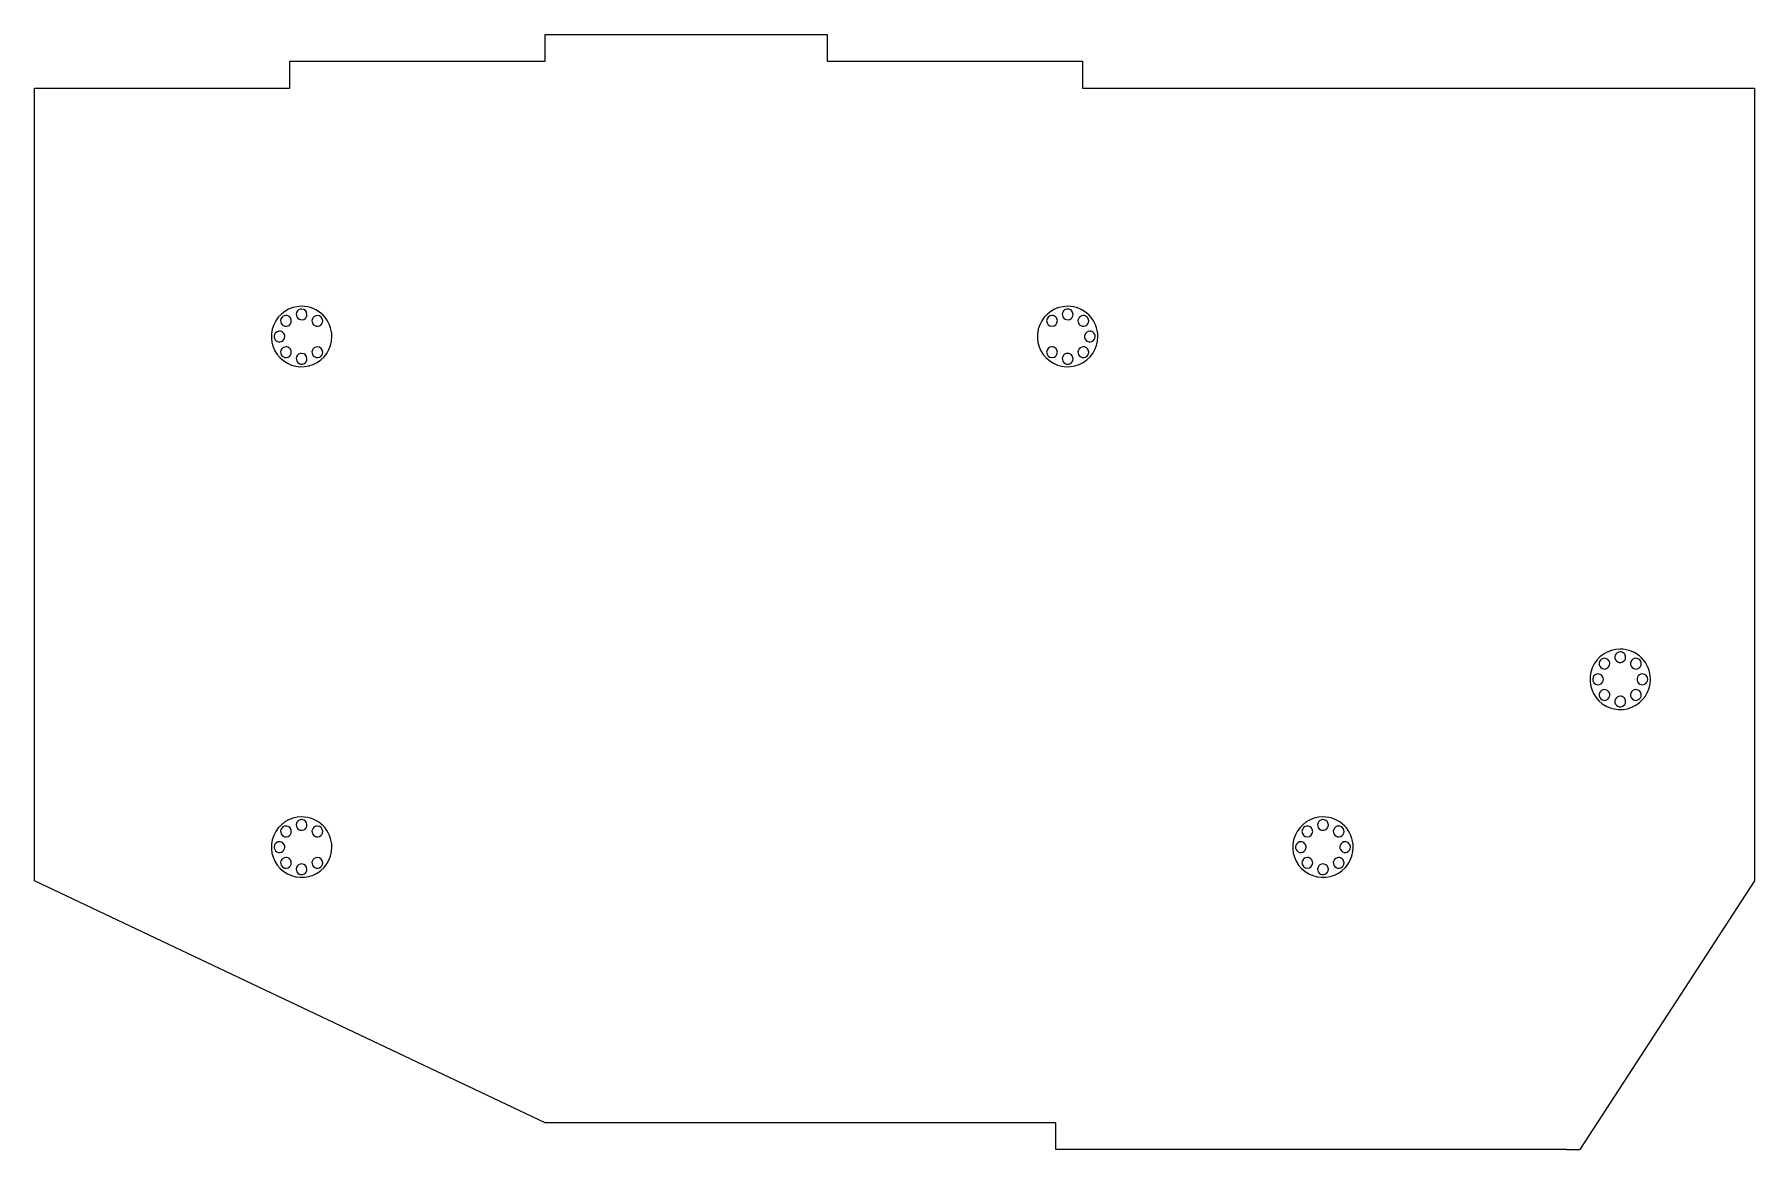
# Model space of a CAD drawing. Header units: millimetres. Extents: x 0 to 128, y 0 to 83.
import ezdxf

# ---------------------------------------------------------------- set-up
doc = ezdxf.new("R2010")
doc.units = ezdxf.units.MM
doc.layers.get('0').update_dxf_attribs({"linetype": 'CONTINUOUS'})

msp = doc.modelspace()

# ---------------------------------------------------------------- linework, layer by layer
at = {"color": 7}
for points in [[(38.025, 81.0076), (38.025, 83.0076), (59.025, 83.0076)], [(59.025, 83.0076), (59.025, 81.0076)], [(19.025, 79.0076), (19.025, 81.0076)], [(19.025, 81.0076), (38.025, 81.0076)], [(59.025, 81.0076), (78.025, 81.0076)], [(78.025, 81.0076), (78.025, 79.0076)], [(38.025, 2.0076), (0.025, 20.0076), (0.025, 79.0076)], [(0.025, 79.0076), (19.025, 79.0076)], [(78.025, 79.0076), (128.025, 79.0076)], [(128.025, 79.0076), (128.025, 20.0076)], [(128.025, 20.0076), (115.025, 0.0076)], [(76.025, 2.0076), (38.025, 2.0076)], [(76.025, 0.0076), (76.025, 2.0076)], [(114.025, 0.0076), (76.025, 0.0076)], [(114.025, 0.0076), (115.025, 0.0076)]]:
    msp.add_lwpolyline(points, dxfattribs=at)
for points in [[(19.9088, 62.7689)], [(76.9088, 62.7689)], [(18.7421, 62.0856)], [(19.9088, 62.5689)], [(21.0755, 62.0856)], [(75.7421, 62.0856)], [(76.9088, 62.5689)], [(78.0755, 62.0856)], [(18.2588, 60.9189)], [(78.5588, 60.9189)], [(18.7421, 59.7522)], [(19.9088, 59.2689)], [(21.0755, 59.7522)], [(75.7421, 59.7522)], [(76.9088, 59.2689)], [(78.0755, 59.7522)], [(118.025, 37.2576)], [(116.8583, 36.5743)], [(118.025, 37.0576)], [(119.1917, 36.5743)], [(116.375, 35.4076)], [(119.675, 35.4076)], [(116.8583, 34.2409)], [(118.025, 33.7576)], [(119.1917, 34.2409)], [(19.9088, 24.7689)], [(19.9088, 24.5689)], [(95.9088, 24.7689)], [(95.9088, 24.5689)], [(18.7421, 24.0856)], [(21.0755, 24.0856)], [(94.7421, 24.0856)], [(97.0755, 24.0856)], [(18.2588, 22.9189)], [(94.2588, 22.9189)], [(97.5588, 22.9189)], [(18.7421, 21.7522)], [(19.9088, 21.2689)], [(21.0755, 21.7522)], [(94.7421, 21.7522)], [(95.9088, 21.2689)], [(97.0755, 21.7522)]]:
    msp.add_lwpolyline(points, close=True, dxfattribs=at)
for points in [[(19.9088, 62.7689), (18.99876, 62.7689), (18.178328, 62.220705), (17.830071, 61.379938)], [(21.49979, 62.10989), (21.077833, 62.531847), (20.505537, 62.7689), (19.9088, 62.7689)], [(76.9088, 62.7689), (75.99876, 62.7689), (75.178328, 62.220705), (74.830071, 61.379938)], [(78.49979, 62.10989), (78.077833, 62.531847), (77.505537, 62.7689), (76.9088, 62.7689)], [(18.372548, 61.838673), (18.310636, 61.689204), (18.344858, 61.517156), (18.459257, 61.402757)], [(18.7421, 62.0856), (18.580315, 62.0856), (18.434461, 61.988143), (18.372548, 61.838673)], [(19.024943, 61.968443), (18.949928, 62.043457), (18.848187, 62.0856), (18.7421, 62.0856)], [(18.895173, 61.316048), (19.044643, 61.377961), (19.1421, 61.523815), (19.1421, 61.6856)], [(19.1421, 61.6856), (19.1421, 61.791687), (19.099957, 61.893428), (19.024943, 61.968443)], [(19.539248, 62.321973), (19.477336, 62.172504), (19.511558, 62.000456), (19.625957, 61.886057)], [(19.9088, 62.5689), (19.747015, 62.5689), (19.601161, 62.471443), (19.539248, 62.321973)], [(19.625957, 61.886057), (19.740356, 61.771658), (19.912404, 61.737436), (20.061873, 61.799348)], [(20.3088, 62.1689), (20.3088, 62.389814), (20.129714, 62.5689), (19.9088, 62.5689)], [(20.061873, 61.799348), (20.211343, 61.861261), (20.3088, 62.007115), (20.3088, 62.1689)], [(20.705948, 61.838673), (20.644036, 61.689204), (20.678258, 61.517156), (20.792657, 61.402757)], [(21.0755, 62.0856), (20.913715, 62.0856), (20.767861, 61.988143), (20.705948, 61.838673)], [(21.4755, 61.6856), (21.4755, 61.906514), (21.296414, 62.0856), (21.0755, 62.0856)], [(21.228573, 61.316048), (21.378043, 61.377961), (21.4755, 61.523815), (21.4755, 61.6856)], [(22.1588, 60.5189), (22.1588, 61.115637), (21.921747, 61.687933), (21.49979, 62.10989)], [(75.7421, 62.0856), (75.521186, 62.0856), (75.3421, 61.906514), (75.3421, 61.6856)], [(75.3421, 61.6856), (75.3421, 61.464686), (75.521186, 61.2856), (75.7421, 61.2856)], [(76.024943, 61.968443), (75.949928, 62.043457), (75.848187, 62.0856), (75.7421, 62.0856)], [(75.7421, 61.2856), (75.963014, 61.2856), (76.1421, 61.464686), (76.1421, 61.6856)], [(76.1421, 61.6856), (76.1421, 61.791687), (76.099957, 61.893428), (76.024943, 61.968443)], [(76.539248, 62.321973), (76.477336, 62.172504), (76.511558, 62.000456), (76.625957, 61.886057)], [(76.9088, 62.5689), (76.747015, 62.5689), (76.601161, 62.471443), (76.539248, 62.321973)], [(76.625957, 61.886057), (76.740356, 61.771658), (76.912404, 61.737436), (77.061873, 61.799348)], [(77.191643, 62.451743), (77.116628, 62.526757), (77.014887, 62.5689), (76.9088, 62.5689)], [(77.061873, 61.799348), (77.211343, 61.861261), (77.3088, 62.007115), (77.3088, 62.1689)], [(77.3088, 62.1689), (77.3088, 62.274987), (77.266657, 62.376728), (77.191643, 62.451743)], [(77.705948, 61.838673), (77.644036, 61.689204), (77.678258, 61.517156), (77.792657, 61.402757)], [(78.0755, 62.0856), (77.913715, 62.0856), (77.767861, 61.988143), (77.705948, 61.838673)], [(78.358343, 61.968443), (78.283328, 62.043457), (78.181587, 62.0856), (78.0755, 62.0856)], [(78.228573, 61.316048), (78.378043, 61.377961), (78.4755, 61.523815), (78.4755, 61.6856)], [(78.4755, 61.6856), (78.4755, 61.791687), (78.433357, 61.893428), (78.358343, 61.968443)], [(79.1588, 60.5189), (79.1588, 61.115637), (78.921747, 61.687933), (78.49979, 62.10989)], [(17.830071, 61.379938), (17.481814, 60.53917), (17.674314, 59.571405), (18.31781, 58.92791)], [(17.889248, 60.671973), (17.827336, 60.522504), (17.861558, 60.350456), (17.975957, 60.236057)], [(18.2588, 60.9189), (18.097015, 60.9189), (17.951161, 60.821443), (17.889248, 60.671973)], [(17.975957, 60.236057), (18.090356, 60.121658), (18.262404, 60.087436), (18.411873, 60.149348)], [(18.541643, 60.801743), (18.466628, 60.876757), (18.364887, 60.9189), (18.2588, 60.9189)], [(18.411873, 60.149348), (18.561343, 60.211261), (18.6588, 60.357115), (18.6588, 60.5189)], [(18.459257, 61.402757), (18.573656, 61.288358), (18.745704, 61.254136), (18.895173, 61.316048)], [(18.6588, 60.5189), (18.6588, 60.624987), (18.616657, 60.726728), (18.541643, 60.801743)], [(20.769838, 58.440171), (21.610605, 58.788428), (22.1588, 59.60886), (22.1588, 60.5189)], [(20.792657, 61.402757), (20.907056, 61.288358), (21.079104, 61.254136), (21.228573, 61.316048)], [(74.830071, 61.379938), (74.481814, 60.53917), (74.674314, 59.571405), (75.31781, 58.92791)], [(77.769838, 58.440171), (78.610605, 58.788428), (79.1588, 59.60886), (79.1588, 60.5189)], [(77.792657, 61.402757), (77.907056, 61.288358), (78.079104, 61.254136), (78.228573, 61.316048)], [(78.189248, 60.671973), (78.127336, 60.522504), (78.161558, 60.350456), (78.275957, 60.236057)], [(78.5588, 60.9189), (78.397015, 60.9189), (78.251161, 60.821443), (78.189248, 60.671973)], [(78.275957, 60.236057), (78.390356, 60.121658), (78.562404, 60.087436), (78.711873, 60.149348)], [(78.841643, 60.801743), (78.766628, 60.876757), (78.664887, 60.9189), (78.5588, 60.9189)], [(78.711873, 60.149348), (78.861343, 60.211261), (78.9588, 60.357115), (78.9588, 60.5189)], [(78.9588, 60.5189), (78.9588, 60.624987), (78.916657, 60.726728), (78.841643, 60.801743)], [(18.372548, 59.505273), (18.310636, 59.355804), (18.344858, 59.183756), (18.459257, 59.069357)], [(18.31781, 58.92791), (18.961305, 58.284414), (19.92907, 58.091914), (20.769838, 58.440171)], [(18.7421, 59.7522), (18.580315, 59.7522), (18.434461, 59.654743), (18.372548, 59.505273)], [(18.459257, 59.069357), (18.573656, 58.954958), (18.745704, 58.920736), (18.895173, 58.982648)], [(19.024943, 59.635043), (18.949928, 59.710057), (18.848187, 59.7522), (18.7421, 59.7522)], [(18.895173, 58.982648), (19.044643, 59.044561), (19.1421, 59.190415), (19.1421, 59.3522)], [(19.1421, 59.3522), (19.1421, 59.458287), (19.099957, 59.560028), (19.024943, 59.635043)], [(19.539248, 59.021973), (19.477336, 58.872504), (19.511558, 58.700456), (19.625957, 58.586057)], [(19.9088, 59.2689), (19.747015, 59.2689), (19.601161, 59.171443), (19.539248, 59.021973)], [(20.3088, 58.8689), (20.3088, 59.089814), (20.129714, 59.2689), (19.9088, 59.2689)], [(20.705948, 59.505273), (20.644036, 59.355804), (20.678258, 59.183756), (20.792657, 59.069357)], [(21.0755, 59.7522), (20.913715, 59.7522), (20.767861, 59.654743), (20.705948, 59.505273)], [(20.792657, 59.069357), (20.907056, 58.954958), (21.079104, 58.920736), (21.228573, 58.982648)], [(21.4755, 59.3522), (21.4755, 59.573114), (21.296414, 59.7522), (21.0755, 59.7522)], [(21.228573, 58.982648), (21.378043, 59.044561), (21.4755, 59.190415), (21.4755, 59.3522)], [(75.31781, 58.92791), (75.961305, 58.284414), (76.92907, 58.091914), (77.769838, 58.440171)], [(75.7421, 59.7522), (75.521186, 59.7522), (75.3421, 59.573114), (75.3421, 59.3522)], [(75.3421, 59.3522), (75.3421, 59.131286), (75.521186, 58.9522), (75.7421, 58.9522)], [(76.024943, 59.635043), (75.949928, 59.710057), (75.848187, 59.7522), (75.7421, 59.7522)], [(75.7421, 58.9522), (75.963014, 58.9522), (76.1421, 59.131286), (76.1421, 59.3522)], [(76.1421, 59.3522), (76.1421, 59.458287), (76.099957, 59.560028), (76.024943, 59.635043)], [(76.539248, 59.021973), (76.477336, 58.872504), (76.511558, 58.700456), (76.625957, 58.586057)], [(76.9088, 59.2689), (76.747015, 59.2689), (76.601161, 59.171443), (76.539248, 59.021973)], [(77.191643, 59.151743), (77.116628, 59.226757), (77.014887, 59.2689), (76.9088, 59.2689)], [(77.3088, 58.8689), (77.3088, 58.974987), (77.266657, 59.076728), (77.191643, 59.151743)], [(77.705948, 59.505273), (77.644036, 59.355804), (77.678258, 59.183756), (77.792657, 59.069357)], [(78.0755, 59.7522), (77.913715, 59.7522), (77.767861, 59.654743), (77.705948, 59.505273)], [(77.792657, 59.069357), (77.907056, 58.954958), (78.079104, 58.920736), (78.228573, 58.982648)], [(78.358343, 59.635043), (78.283328, 59.710057), (78.181587, 59.7522), (78.0755, 59.7522)], [(78.228573, 58.982648), (78.378043, 59.044561), (78.4755, 59.190415), (78.4755, 59.3522)], [(78.4755, 59.3522), (78.4755, 59.458287), (78.433357, 59.560028), (78.358343, 59.635043)], [(19.625957, 58.586057), (19.740356, 58.471658), (19.912404, 58.437436), (20.061873, 58.499348)], [(20.061873, 58.499348), (20.211343, 58.561261), (20.3088, 58.707115), (20.3088, 58.8689)], [(76.625957, 58.586057), (76.740356, 58.471658), (76.912404, 58.437436), (77.061873, 58.499348)], [(77.061873, 58.499348), (77.211343, 58.561261), (77.3088, 58.707115), (77.3088, 58.8689)], [(118.025, 37.2576), (117.11496, 37.2576), (116.294528, 36.709405), (115.946271, 35.868638)], [(119.61599, 36.59859), (119.194033, 37.020547), (118.621737, 37.2576), (118.025, 37.2576)], [(115.946271, 35.868638), (115.598014, 35.02787), (115.790514, 34.060105), (116.43401, 33.41661)], [(116.488748, 36.327373), (116.426836, 36.177904), (116.461058, 36.005856), (116.575457, 35.891457)], [(116.8583, 36.5743), (116.696515, 36.5743), (116.550661, 36.476843), (116.488748, 36.327373)], [(116.575457, 35.891457), (116.689856, 35.777058), (116.861904, 35.742836), (117.011373, 35.804748)], [(117.141143, 36.457143), (117.066128, 36.532157), (116.964387, 36.5743), (116.8583, 36.5743)], [(117.011373, 35.804748), (117.160843, 35.866661), (117.2583, 36.012515), (117.2583, 36.1743)], [(117.2583, 36.1743), (117.2583, 36.280387), (117.216157, 36.382128), (117.141143, 36.457143)], [(117.655448, 36.810673), (117.593536, 36.661204), (117.627758, 36.489156), (117.742157, 36.374757)], [(118.025, 37.0576), (117.863215, 37.0576), (117.717361, 36.960143), (117.655448, 36.810673)], [(117.742157, 36.374757), (117.856556, 36.260358), (118.028604, 36.226136), (118.178073, 36.288048)], [(118.307843, 36.940443), (118.232828, 37.015457), (118.131087, 37.0576), (118.025, 37.0576)], [(118.178073, 36.288048), (118.327543, 36.349961), (118.425, 36.495815), (118.425, 36.6576)], [(118.425, 36.6576), (118.425, 36.763687), (118.382857, 36.865428), (118.307843, 36.940443)], [(118.822148, 36.327373), (118.760236, 36.177904), (118.794458, 36.005856), (118.908857, 35.891457)], [(119.1917, 36.5743), (119.029915, 36.5743), (118.884061, 36.476843), (118.822148, 36.327373)], [(118.908857, 35.891457), (119.023256, 35.777058), (119.195304, 35.742836), (119.344773, 35.804748)], [(119.474543, 36.457143), (119.399528, 36.532157), (119.297787, 36.5743), (119.1917, 36.5743)], [(119.344773, 35.804748), (119.494243, 35.866661), (119.5917, 36.012515), (119.5917, 36.1743)], [(119.5917, 36.1743), (119.5917, 36.280387), (119.549557, 36.382128), (119.474543, 36.457143)], [(120.275, 35.0076), (120.275, 35.604337), (120.037947, 36.176633), (119.61599, 36.59859)], [(116.005448, 35.160673), (115.943536, 35.011204), (115.977758, 34.839156), (116.092157, 34.724757)], [(116.375, 35.4076), (116.213215, 35.4076), (116.067361, 35.310143), (116.005448, 35.160673)], [(116.092157, 34.724757), (116.206556, 34.610358), (116.378604, 34.576136), (116.528073, 34.638048)], [(116.657843, 35.290443), (116.582828, 35.365457), (116.481087, 35.4076), (116.375, 35.4076)], [(116.528073, 34.638048), (116.677543, 34.699961), (116.775, 34.845815), (116.775, 35.0076)], [(116.775, 35.0076), (116.775, 35.113687), (116.732857, 35.215428), (116.657843, 35.290443)], [(118.886038, 32.928871), (119.726805, 33.277128), (120.275, 34.09756), (120.275, 35.0076)], [(119.305448, 35.160673), (119.243536, 35.011204), (119.277758, 34.839156), (119.392157, 34.724757)], [(119.675, 35.4076), (119.513215, 35.4076), (119.367361, 35.310143), (119.305448, 35.160673)], [(119.392157, 34.724757), (119.506556, 34.610358), (119.678604, 34.576136), (119.828073, 34.638048)], [(119.957843, 35.290443), (119.882828, 35.365457), (119.781087, 35.4076), (119.675, 35.4076)], [(119.828073, 34.638048), (119.977543, 34.699961), (120.075, 34.845815), (120.075, 35.0076)], [(120.075, 35.0076), (120.075, 35.113687), (120.032857, 35.215428), (119.957843, 35.290443)], [(116.488748, 33.993973), (116.426836, 33.844504), (116.461058, 33.672456), (116.575457, 33.558057)], [(116.43401, 33.41661), (117.077505, 32.773114), (118.04527, 32.580614), (118.886038, 32.928871)], [(116.8583, 34.2409), (116.696515, 34.2409), (116.550661, 34.143443), (116.488748, 33.993973)], [(116.575457, 33.558057), (116.689856, 33.443658), (116.861904, 33.409436), (117.011373, 33.471348)], [(117.141143, 34.123743), (117.066128, 34.198757), (116.964387, 34.2409), (116.8583, 34.2409)], [(117.011373, 33.471348), (117.160843, 33.533261), (117.2583, 33.679115), (117.2583, 33.8409)], [(117.2583, 33.8409), (117.2583, 33.946987), (117.216157, 34.048728), (117.141143, 34.123743)], [(117.655448, 33.510673), (117.593536, 33.361204), (117.627758, 33.189156), (117.742157, 33.074757)], [(118.025, 33.7576), (117.863215, 33.7576), (117.717361, 33.660143), (117.655448, 33.510673)], [(118.307843, 33.640443), (118.232828, 33.715457), (118.131087, 33.7576), (118.025, 33.7576)], [(118.178073, 32.988048), (118.327543, 33.049961), (118.425, 33.195815), (118.425, 33.3576)], [(118.425, 33.3576), (118.425, 33.463687), (118.382857, 33.565428), (118.307843, 33.640443)], [(118.822148, 33.993973), (118.760236, 33.844504), (118.794458, 33.672456), (118.908857, 33.558057)], [(119.1917, 34.2409), (119.029915, 34.2409), (118.884061, 34.143443), (118.822148, 33.993973)], [(118.908857, 33.558057), (119.023256, 33.443658), (119.195304, 33.409436), (119.344773, 33.471348)], [(119.474543, 34.123743), (119.399528, 34.198757), (119.297787, 34.2409), (119.1917, 34.2409)], [(119.344773, 33.471348), (119.494243, 33.533261), (119.5917, 33.679115), (119.5917, 33.8409)], [(119.5917, 33.8409), (119.5917, 33.946987), (119.549557, 34.048728), (119.474543, 34.123743)], [(117.742157, 33.074757), (117.856556, 32.960358), (118.028604, 32.926136), (118.178073, 32.988048)], [(19.9088, 24.7689), (18.99876, 24.7689), (18.178328, 24.220705), (17.830071, 23.379938)], [(19.539248, 24.321973), (19.477336, 24.172504), (19.511558, 24.000456), (19.625957, 23.886057)], [(19.9088, 24.5689), (19.747015, 24.5689), (19.601161, 24.471443), (19.539248, 24.321973)], [(21.49979, 24.10989), (21.077833, 24.531847), (20.505537, 24.7689), (19.9088, 24.7689)], [(20.3088, 24.1689), (20.3088, 24.389814), (20.129714, 24.5689), (19.9088, 24.5689)], [(95.9088, 24.7689), (94.99876, 24.7689), (94.178328, 24.220705), (93.830071, 23.379938)], [(95.539248, 24.321973), (95.477336, 24.172504), (95.511558, 24.000456), (95.625957, 23.886057)], [(95.9088, 24.5689), (95.747015, 24.5689), (95.601161, 24.471443), (95.539248, 24.321973)], [(97.49979, 24.10989), (97.077833, 24.531847), (96.505537, 24.7689), (95.9088, 24.7689)], [(96.191643, 24.451743), (96.116628, 24.526757), (96.014887, 24.5689), (95.9088, 24.5689)], [(96.3088, 24.1689), (96.3088, 24.274987), (96.266657, 24.376728), (96.191643, 24.451743)], [(17.830071, 23.379938), (17.481814, 22.53917), (17.674314, 21.571405), (18.31781, 20.92791)], [(18.372548, 23.838673), (18.310636, 23.689204), (18.344858, 23.517156), (18.459257, 23.402757)], [(18.7421, 24.0856), (18.580315, 24.0856), (18.434461, 23.988143), (18.372548, 23.838673)], [(18.459257, 23.402757), (18.573656, 23.288358), (18.745704, 23.254136), (18.895173, 23.316048)], [(19.024943, 23.968443), (18.949928, 24.043457), (18.848187, 24.0856), (18.7421, 24.0856)], [(18.895173, 23.316048), (19.044643, 23.377961), (19.1421, 23.523815), (19.1421, 23.6856)], [(19.1421, 23.6856), (19.1421, 23.791687), (19.099957, 23.893428), (19.024943, 23.968443)], [(19.625957, 23.886057), (19.740356, 23.771658), (19.912404, 23.737436), (20.061873, 23.799348)], [(20.061873, 23.799348), (20.211343, 23.861261), (20.3088, 24.007115), (20.3088, 24.1689)], [(20.705948, 23.838673), (20.644036, 23.689204), (20.678258, 23.517156), (20.792657, 23.402757)], [(21.0755, 24.0856), (20.913715, 24.0856), (20.767861, 23.988143), (20.705948, 23.838673)], [(20.792657, 23.402757), (20.907056, 23.288358), (21.079104, 23.254136), (21.228573, 23.316048)], [(21.4755, 23.6856), (21.4755, 23.906514), (21.296414, 24.0856), (21.0755, 24.0856)], [(21.228573, 23.316048), (21.378043, 23.377961), (21.4755, 23.523815), (21.4755, 23.6856)], [(22.1588, 22.5189), (22.1588, 23.115637), (21.921747, 23.687933), (21.49979, 24.10989)], [(93.830071, 23.379938), (93.481814, 22.53917), (93.674314, 21.571405), (94.31781, 20.92791)], [(94.7421, 24.0856), (94.521186, 24.0856), (94.3421, 23.906514), (94.3421, 23.6856)], [(94.3421, 23.6856), (94.3421, 23.464686), (94.521186, 23.2856), (94.7421, 23.2856)], [(95.024943, 23.968443), (94.949928, 24.043457), (94.848187, 24.0856), (94.7421, 24.0856)], [(94.7421, 23.2856), (94.963014, 23.2856), (95.1421, 23.464686), (95.1421, 23.6856)], [(95.1421, 23.6856), (95.1421, 23.791687), (95.099957, 23.893428), (95.024943, 23.968443)], [(95.625957, 23.886057), (95.740356, 23.771658), (95.912404, 23.737436), (96.061873, 23.799348)], [(96.061873, 23.799348), (96.211343, 23.861261), (96.3088, 24.007115), (96.3088, 24.1689)], [(96.705948, 23.838673), (96.644036, 23.689204), (96.678258, 23.517156), (96.792657, 23.402757)], [(97.0755, 24.0856), (96.913715, 24.0856), (96.767861, 23.988143), (96.705948, 23.838673)], [(96.792657, 23.402757), (96.907056, 23.288358), (97.079104, 23.254136), (97.228573, 23.316048)], [(97.358343, 23.968443), (97.283328, 24.043457), (97.181587, 24.0856), (97.0755, 24.0856)], [(97.228573, 23.316048), (97.378043, 23.377961), (97.4755, 23.523815), (97.4755, 23.6856)], [(97.4755, 23.6856), (97.4755, 23.791687), (97.433357, 23.893428), (97.358343, 23.968443)], [(98.1588, 22.5189), (98.1588, 23.115637), (97.921747, 23.687933), (97.49979, 24.10989)], [(17.889248, 22.671973), (17.827336, 22.522504), (17.861558, 22.350456), (17.975957, 22.236057)], [(18.2588, 22.9189), (18.097015, 22.9189), (17.951161, 22.821443), (17.889248, 22.671973)], [(17.975957, 22.236057), (18.090356, 22.121658), (18.262404, 22.087436), (18.411873, 22.149348)], [(18.541643, 22.801743), (18.466628, 22.876757), (18.364887, 22.9189), (18.2588, 22.9189)], [(18.411873, 22.149348), (18.561343, 22.211261), (18.6588, 22.357115), (18.6588, 22.5189)], [(18.6588, 22.5189), (18.6588, 22.624987), (18.616657, 22.726728), (18.541643, 22.801743)], [(20.769838, 20.440171), (21.610605, 20.788428), (22.1588, 21.60886), (22.1588, 22.5189)], [(93.889248, 22.671973), (93.827336, 22.522504), (93.861558, 22.350456), (93.975957, 22.236057)], [(94.2588, 22.9189), (94.097015, 22.9189), (93.951161, 22.821443), (93.889248, 22.671973)], [(93.975957, 22.236057), (94.090356, 22.121658), (94.262404, 22.087436), (94.411873, 22.149348)], [(94.541643, 22.801743), (94.466628, 22.876757), (94.364887, 22.9189), (94.2588, 22.9189)], [(94.411873, 22.149348), (94.561343, 22.211261), (94.6588, 22.357115), (94.6588, 22.5189)], [(94.6588, 22.5189), (94.6588, 22.624987), (94.616657, 22.726728), (94.541643, 22.801743)], [(96.769838, 20.440171), (97.610605, 20.788428), (98.1588, 21.60886), (98.1588, 22.5189)], [(97.189248, 22.671973), (97.127336, 22.522504), (97.161558, 22.350456), (97.275957, 22.236057)], [(97.5588, 22.9189), (97.397015, 22.9189), (97.251161, 22.821443), (97.189248, 22.671973)], [(97.275957, 22.236057), (97.390356, 22.121658), (97.562404, 22.087436), (97.711873, 22.149348)], [(97.841643, 22.801743), (97.766628, 22.876757), (97.664887, 22.9189), (97.5588, 22.9189)], [(97.711873, 22.149348), (97.861343, 22.211261), (97.9588, 22.357115), (97.9588, 22.5189)], [(97.9588, 22.5189), (97.9588, 22.624987), (97.916657, 22.726728), (97.841643, 22.801743)], [(18.372548, 21.505273), (18.310636, 21.355804), (18.344858, 21.183756), (18.459257, 21.069357)], [(18.31781, 20.92791), (18.961305, 20.284414), (19.92907, 20.091914), (20.769838, 20.440171)], [(18.7421, 21.7522), (18.580315, 21.7522), (18.434461, 21.654743), (18.372548, 21.505273)], [(18.459257, 21.069357), (18.573656, 20.954958), (18.745704, 20.920736), (18.895173, 20.982648)], [(19.024943, 21.635043), (18.949928, 21.710057), (18.848187, 21.7522), (18.7421, 21.7522)], [(18.895173, 20.982648), (19.044643, 21.044561), (19.1421, 21.190415), (19.1421, 21.3522)], [(19.1421, 21.3522), (19.1421, 21.458287), (19.099957, 21.560028), (19.024943, 21.635043)], [(19.539248, 21.021973), (19.477336, 20.872504), (19.511558, 20.700456), (19.625957, 20.586057)], [(19.9088, 21.2689), (19.747015, 21.2689), (19.601161, 21.171443), (19.539248, 21.021973)], [(19.625957, 20.586057), (19.740356, 20.471658), (19.912404, 20.437436), (20.061873, 20.499348)], [(20.3088, 20.8689), (20.3088, 21.089814), (20.129714, 21.2689), (19.9088, 21.2689)], [(20.061873, 20.499348), (20.211343, 20.561261), (20.3088, 20.707115), (20.3088, 20.8689)], [(20.705948, 21.505273), (20.644036, 21.355804), (20.678258, 21.183756), (20.792657, 21.069357)], [(21.0755, 21.7522), (20.913715, 21.7522), (20.767861, 21.654743), (20.705948, 21.505273)], [(20.792657, 21.069357), (20.907056, 20.954958), (21.079104, 20.920736), (21.228573, 20.982648)], [(21.4755, 21.3522), (21.4755, 21.573114), (21.296414, 21.7522), (21.0755, 21.7522)], [(21.228573, 20.982648), (21.378043, 21.044561), (21.4755, 21.190415), (21.4755, 21.3522)], [(94.31781, 20.92791), (94.961305, 20.284414), (95.92907, 20.091914), (96.769838, 20.440171)], [(94.7421, 21.7522), (94.521186, 21.7522), (94.3421, 21.573114), (94.3421, 21.3522)], [(94.3421, 21.3522), (94.3421, 21.131286), (94.521186, 20.9522), (94.7421, 20.9522)], [(95.024943, 21.635043), (94.949928, 21.710057), (94.848187, 21.7522), (94.7421, 21.7522)], [(94.7421, 20.9522), (94.963014, 20.9522), (95.1421, 21.131286), (95.1421, 21.3522)], [(95.1421, 21.3522), (95.1421, 21.458287), (95.099957, 21.560028), (95.024943, 21.635043)], [(95.539248, 21.021973), (95.477336, 20.872504), (95.511558, 20.700456), (95.625957, 20.586057)], [(95.9088, 21.2689), (95.747015, 21.2689), (95.601161, 21.171443), (95.539248, 21.021973)], [(95.625957, 20.586057), (95.740356, 20.471658), (95.912404, 20.437436), (96.061873, 20.499348)], [(96.191643, 21.151743), (96.116628, 21.226757), (96.014887, 21.2689), (95.9088, 21.2689)], [(96.061873, 20.499348), (96.211343, 20.561261), (96.3088, 20.707115), (96.3088, 20.8689)], [(96.3088, 20.8689), (96.3088, 20.974987), (96.266657, 21.076728), (96.191643, 21.151743)], [(96.705948, 21.505273), (96.644036, 21.355804), (96.678258, 21.183756), (96.792657, 21.069357)], [(97.0755, 21.7522), (96.913715, 21.7522), (96.767861, 21.654743), (96.705948, 21.505273)], [(96.792657, 21.069357), (96.907056, 20.954958), (97.079104, 20.920736), (97.228573, 20.982648)], [(97.358343, 21.635043), (97.283328, 21.710057), (97.181587, 21.7522), (97.0755, 21.7522)], [(97.228573, 20.982648), (97.378043, 21.044561), (97.4755, 21.190415), (97.4755, 21.3522)], [(97.4755, 21.3522), (97.4755, 21.458287), (97.433357, 21.560028), (97.358343, 21.635043)]]:
    msp.add_open_spline(points, degree=3, dxfattribs=at)

doc.saveas('drawing.dxf')
